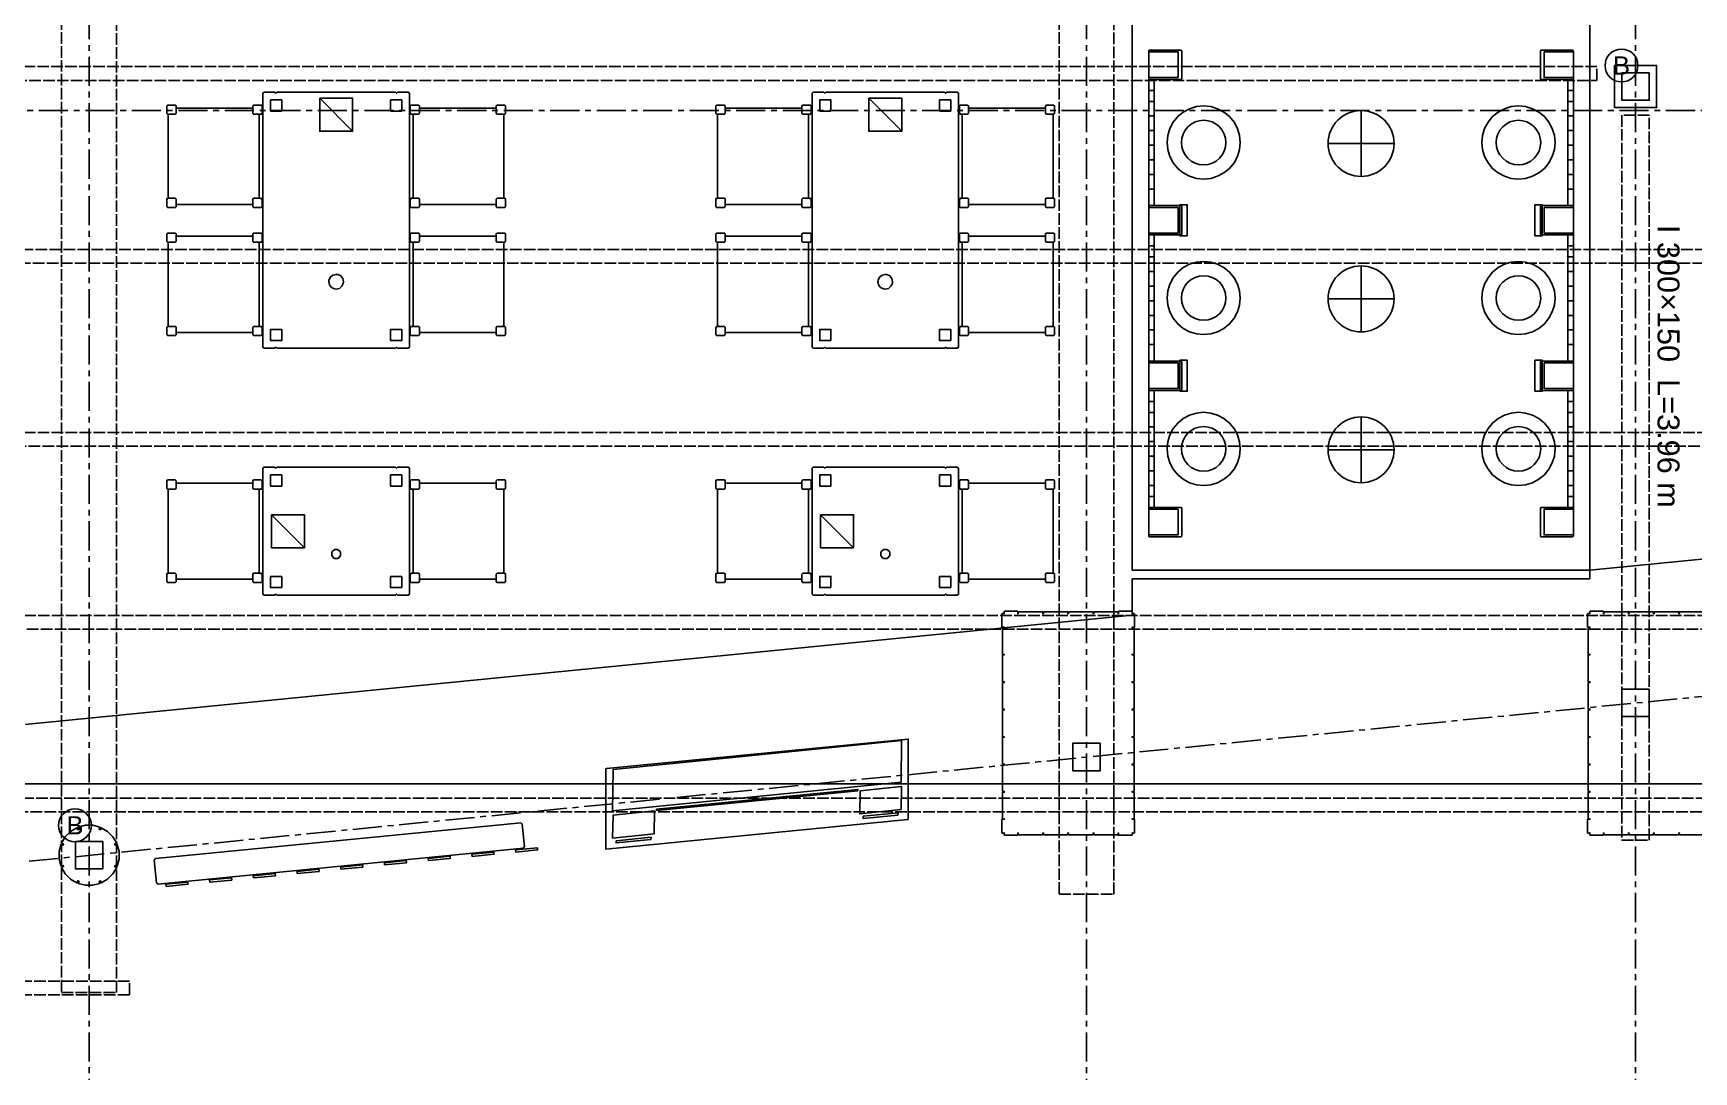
# Model space of a CAD drawing. Header units: millimetres. Extents: x -2320 to 44593, y -183000 to 30400.
# Drawn here: x 9545 to 18618, y -13256 to -7577 of the extents above; entities that cross this region are included whole.
import ezdxf
from ezdxf.enums import TextEntityAlignment as Align

# ---------------------------------------------------------------- set-up
doc = ezdxf.new("R2010")
doc.units = ezdxf.units.MM
doc.header["$LTSCALE"] = 50
doc.linetypes.add('CENTER', pattern=[5.08, 3.175, -0.635, 0.635, -0.635])
doc.linetypes.add('DASHED', pattern=[1.524, 1.27, -0.254])
for name, color, linetype in [('A-CLNG', 150, 'Continuous'), ('A-CORR', 34, 'Continuous'), ('A-FACADE', 150, 'Continuous'), ('A-FLOR-F1', 2, 'Continuous'), ('A-FLOR-F2', 4, 'Continuous'), ('A-FURN', 3, 'Continuous'), ('A-FURN-BASE', 9, 'Continuous'), ('A-WALL-CUT', 7, 'Continuous'), ('E-LITE', 1, 'Continuous'), ('E-POWR', 5, 'Continuous'), ('S-BEAM', 1, 'DASHED'), ('S-GRID', 8, 'CENTER'), ('S-PURL', 9, 'DASHED')]:
    doc.layers.add(name, color=color, linetype=linetype)
doc.styles.add('VN', font='arial.ttf')

msp = doc.modelspace()

# ---------------------------------------------------------------- linework, layer by layer
at = {"layer": 'A-CLNG'}
msp.add_lwpolyline([(8775, -295), (8775, -11681), (36075, -11681), (36075, -295)], close=True, dxfattribs=at)
at = {"layer": 'A-CORR'}
for points in [[(15800, -7820), (15640, -7820), (15640, -7680), (15800, -7680)], [(17800, -7680), (17960, -7680), (17960, -7820), (17800, -7820)], [(15670, -7830), (15670, -7890), (15640, -7890), (15640, -7830)], [(17930, -7890), (17930, -7830), (17960, -7830), (17960, -7890)], [(15670, -7950.1), (15670, -8029.9), (15640, -8029.9), (15640, -7950.1)], [(15828.9, -8341.3), (15798.6, -8316.4), (15773.7, -8286.1), (15755.2, -8251.5), (15743.8, -8214), (15740, -8175), (15743.8, -8136), (15755.2, -8098.5), (15773.7, -8063.9), (15798.6, -8033.6), (15828.9, -8008.7), (15863.5, -7990.2), (15901, -7978.8), (15940, -7975), (15979, -7978.8), (16016.5, -7990.2), (16051.1, -8008.7), (16081.4, -8033.6), (16106.3, -8063.9), (16124.8, -8098.5), (16136.2, -8136), (16140, -8175), (16136.2, -8214), (16124.8, -8251.5), (16106.3, -8286.1), (16081.4, -8316.4), (16051.1, -8341.3), (16016.5, -8359.8), (15979, -8371.2), (15940, -8375), (15901, -8371.2), (15863.5, -8359.8)], [(17583.5, -8359.8), (17548.9, -8341.3), (17518.6, -8316.4), (17493.7, -8286.1), (17475.2, -8251.5), (17463.8, -8214), (17460, -8175), (17463.8, -8136), (17475.2, -8098.5), (17493.7, -8063.9), (17518.6, -8033.6), (17548.9, -8008.7), (17583.5, -7990.2), (17621, -7978.8), (17660, -7975), (17699, -7978.8), (17736.5, -7990.2), (17771.1, -8008.7), (17801.4, -8033.6), (17826.3, -8063.9), (17844.8, -8098.5), (17856.2, -8136), (17860, -8175), (17856.2, -8214), (17844.8, -8251.5), (17826.3, -8286.1), (17801.4, -8316.4), (17771.1, -8341.3), (17736.5, -8359.8), (17699, -8371.2), (17660, -8375), (17621, -8371.2)], [(17960, -7950.1), (17960, -8029.9), (17930, -8029.9), (17930, -7950.1)], [(15640, -8189.9), (15640, -8110.1), (15670, -8110.1), (15670, -8189.9)], [(17930, -8189.9), (17930, -8110.1), (17960, -8110.1), (17960, -8189.9)], [(15640, -8349.9), (15640, -8270.1), (15670, -8270.1), (15670, -8349.9)], [(17930, -8349.9), (17930, -8270.1), (17960, -8270.1), (17960, -8349.9)], [(15670, -8430.1), (15670, -8520), (15640, -8520), (15640, -8430.1)], [(17960, -8430.1), (17960, -8520), (17930, -8520), (17930, -8430.1)], [(15810, -8684.4), (15810, -8515.6), (15850, -8515.6), (15850, -8684.4)], [(17750, -8684.4), (17750, -8515.6), (17790, -8515.6), (17790, -8684.4)], [(15800, -8670), (15640, -8670), (15640, -8530), (15800, -8530)], [(17800, -8530), (17960, -8530), (17960, -8670), (17800, -8670)], [(15670, -8680), (15670, -8740), (15640, -8740), (15640, -8680)], [(17930, -8740), (17930, -8680), (17960, -8680), (17960, -8740)], [(15640, -8879.9), (15640, -8800.1), (15670, -8800.1), (15670, -8879.9)], [(17930, -8879.9), (17930, -8800.1), (17960, -8800.1), (17960, -8879.9)], [(15828.9, -9191.3), (15798.6, -9166.4), (15773.7, -9136.1), (15755.2, -9101.5), (15743.8, -9064), (15740, -9025), (15743.8, -8986), (15755.2, -8948.5), (15773.7, -8913.9), (15798.6, -8883.6), (15828.9, -8858.7), (15863.5, -8840.2), (15901, -8828.8), (15940, -8825), (15979, -8828.8), (16016.5, -8840.2), (16051.1, -8858.7), (16081.4, -8883.6), (16106.3, -8913.9), (16124.8, -8948.5), (16136.2, -8986), (16140, -9025), (16136.2, -9064), (16124.8, -9101.5), (16106.3, -9136.1), (16081.4, -9166.4), (16051.1, -9191.3), (16016.5, -9209.8), (15979, -9221.2), (15940, -9225), (15901, -9221.2), (15863.5, -9209.8)], [(17583.5, -9209.8), (17548.9, -9191.3), (17518.6, -9166.4), (17493.7, -9136.1), (17475.2, -9101.5), (17463.8, -9064), (17460, -9025), (17463.8, -8986), (17475.2, -8948.5), (17493.7, -8913.9), (17518.6, -8883.6), (17548.9, -8858.7), (17583.5, -8840.2), (17621, -8828.8), (17660, -8825), (17699, -8828.8), (17736.5, -8840.2), (17771.1, -8858.7), (17801.4, -8883.6), (17826.3, -8913.9), (17844.8, -8948.5), (17856.2, -8986), (17860, -9025), (17856.2, -9064), (17844.8, -9101.5), (17826.3, -9136.1), (17801.4, -9166.4), (17771.1, -9191.3), (17736.5, -9209.8), (17699, -9221.2), (17660, -9225), (17621, -9221.2)], [(15670, -8960.1), (15670, -9039.9), (15640, -9039.9), (15640, -8960.1)], [(17930, -8960.1), (17960, -8960.1), (17960, -9039.9), (17930, -9039.9)], [(15640, -9199.9), (15640, -9120.1), (15670, -9120.1), (15670, -9199.9)], [(17960, -9120.1), (17960, -9199.9), (17930, -9199.9), (17930, -9120.1)], [(15670, -9280.1), (15670, -9370), (15640, -9370), (15640, -9280.1)], [(17960, -9280.1), (17960, -9370), (17930, -9370), (17930, -9280.1)], [(15640, -9380), (15800, -9380), (15800, -9520), (15640, -9520)], [(15810, -9534.4), (15810, -9365.6), (15850, -9365.6), (15850, -9534.4)], [(17750, -9534.4), (17750, -9365.6), (17790, -9365.6), (17790, -9534.4)], [(17800, -9380), (17960, -9380), (17960, -9520), (17800, -9520)], [(15670, -9530), (15670, -9590), (15640, -9590), (15640, -9530)], [(17960, -9530), (17960, -9590), (17930, -9590), (17930, -9530)], [(15670, -9650.1), (15670, -9729.9), (15640, -9729.9), (15640, -9650.1)], [(15828.9, -10016.3), (15798.6, -9991.4), (15773.7, -9961.1), (15755.2, -9926.5), (15743.8, -9889), (15740, -9850), (15743.8, -9811), (15755.2, -9773.5), (15773.7, -9738.9), (15798.6, -9708.6), (15828.9, -9683.7), (15863.5, -9665.2), (15901, -9653.8), (15940, -9650), (15979, -9653.8), (16016.5, -9665.2), (16051.1, -9683.7), (16081.4, -9708.6), (16106.3, -9738.9), (16124.8, -9773.5), (16136.2, -9811), (16140, -9850), (16136.2, -9889), (16124.8, -9926.5), (16106.3, -9961.1), (16081.4, -9991.4), (16051.1, -10016.3), (16016.5, -10034.8), (15979, -10046.2), (15940, -10050), (15901, -10046.2), (15863.5, -10034.8)], [(17548.9, -10016.3), (17518.6, -9991.4), (17493.7, -9961.1), (17475.2, -9926.5), (17463.8, -9889), (17460, -9850), (17463.8, -9811), (17475.2, -9773.5), (17493.7, -9738.9), (17518.6, -9708.6), (17548.9, -9683.7), (17583.5, -9665.2), (17621, -9653.8), (17660, -9650), (17699, -9653.8), (17736.5, -9665.2), (17771.1, -9683.7), (17801.4, -9708.6), (17826.3, -9738.9), (17844.8, -9773.5), (17856.2, -9811), (17860, -9850), (17856.2, -9889), (17844.8, -9926.5), (17826.3, -9961.1), (17801.4, -9991.4), (17771.1, -10016.3), (17736.5, -10034.8), (17699, -10046.2), (17660, -10050), (17621, -10046.2), (17583.5, -10034.8)], [(17930, -9729.9), (17930, -9650.1), (17960, -9650.1), (17960, -9729.9)], [(15670, -9810.1), (15670, -9889.9), (15640, -9889.9), (15640, -9810.1)], [(17960, -9810.1), (17960, -9889.9), (17930, -9889.9), (17930, -9810.1)], [(15670, -9970.1), (15670, -10049.9), (15640, -10049.9), (15640, -9970.1)], [(17930, -10049.9), (17930, -9970.1), (17960, -9970.1), (17960, -10049.9)], [(15670, -10110), (15670, -10170), (15640, -10170), (15640, -10110)], [(17930, -10170), (17930, -10110), (17960, -10110), (17960, -10170)], [(15800, -10320), (15640, -10320), (15640, -10180), (15800, -10180)], [(17960, -10320), (17800, -10320), (17800, -10180), (17960, -10180)]]:
    msp.add_lwpolyline(points, close=True, dxfattribs=at)
at = {"layer": 'A-FACADE'}
msp.add_lwpolyline([(12674, -12037.8), (12674, -11599.8), (12676.4, -11597.2), (14326, -11436.2), (14326, -11874.2), (14323.6, -11876.8)], close=True, dxfattribs=at)
at = {"layer": 'A-FLOR-F1'}
msp.add_lwpolyline([(18900, -10429.7), (18050, -10513.5), (18050, -10559.9), (15550, -10559.9), (15550, -10759.9), (9000, -11405.5), (9000, -9350), (3200, -9350), (3200, -11977.2), (3025, -11994.5), (0, 167.5), (0, 7250), (4100, 7250), (4100, 7100), (1650, 7100), (1650, 150), (4100, 150), (4100, 0), (15300, 0), (15300, -3300), (28500, -3300)], dxfattribs=at)
msp.add_lwpolyline([(18050, -4200), (15550, -4200), (15550, -10513.5), (18050, -10513.5)], close=True, dxfattribs=at)
at = {"layer": 'A-FLOR-F2'}
msp.add_lwpolyline([(15550, -10513.5), (15550, -4200), (18050, -4200), (18050, -10513.5)], close=True, dxfattribs=at)
at = {"layer": 'A-FURN'}
for points in [[(10279, -7970), (10321, -7970), (10325, -7974), (10325, -7985), (10328, -7987), (10742, -7987), (10745, -7985), (10745, -7974), (10749, -7970), (10791, -7970), (10795, -7974), (10795, -8016), (10780, -8023), (10780, -8477), (10795, -8484), (10795, -8526), (10791, -8530), (10749, -8530), (10745, -8526), (10745, -8515), (10742, -8513), (10328, -8513), (10325, -8515), (10325, -8526), (10321, -8530), (10279, -8530), (10275, -8526), (10275, -8484), (10279, -8480), (10287, -8480), (10283, -8476), (10283, -8024), (10287, -8020), (10279, -8020), (10275, -8016), (10275, -7974)], [(10806, -7900), (10864, -7900), (10870, -7906), (10876, -7900), (11524, -7900), (11530, -7906), (11536, -7900), (11594, -7900), (11600, -7906), (11600, -9294), (11594, -9300), (11536, -9300), (11530, -9294), (11524, -9300), (10876, -9300), (10870, -9294), (10864, -9300), (10806, -9300), (10800, -9294), (10800, -7906)], [(11655, -7974), (11655, -7985), (11658, -7987), (12072, -7987), (12075, -7985), (12075, -7974), (12079, -7970), (12121, -7970), (12125, -7974), (12125, -8016), (12121, -8020), (12113, -8020), (12117, -8024), (12117, -8476), (12113, -8480), (12121, -8480), (12125, -8484), (12125, -8526), (12121, -8530), (12079, -8530), (12075, -8526), (12075, -8515), (12072, -8513), (11658, -8513), (11655, -8515), (11655, -8526), (11651, -8530), (11609, -8530), (11605, -8526), (11605, -8484), (11620, -8477), (11620, -8023), (11605, -8016), (11605, -7974), (11609, -7970), (11651, -7970)], [(13279, -7970), (13321, -7970), (13325, -7974), (13325, -7985), (13328, -7987), (13742, -7987), (13745, -7985), (13745, -7974), (13749, -7970), (13791, -7970), (13795, -7974), (13795, -8016), (13780, -8023), (13780, -8477), (13795, -8484), (13795, -8526), (13791, -8530), (13749, -8530), (13745, -8526), (13745, -8515), (13742, -8513), (13328, -8513), (13325, -8515), (13325, -8526), (13321, -8530), (13279, -8530), (13275, -8526), (13275, -8484), (13279, -8480), (13287, -8480), (13283, -8476), (13283, -8024), (13287, -8020), (13279, -8020), (13275, -8016), (13275, -7974)], [(13806, -7900), (13864, -7900), (13870, -7906), (13876, -7900), (14524, -7900), (14530, -7906), (14536, -7900), (14594, -7900), (14600, -7906), (14600, -9294), (14594, -9300), (14536, -9300), (14530, -9294), (14524, -9300), (13876, -9300), (13870, -9294), (13864, -9300), (13806, -9300), (13800, -9294), (13800, -7906)], [(14655, -7974), (14655, -7985), (14658, -7987), (15072, -7987), (15075, -7985), (15075, -7974), (15079, -7970), (15121, -7970), (15125, -7974), (15125, -8016), (15121, -8020), (15113, -8020), (15117, -8024), (15117, -8476), (15113, -8480), (15121, -8480), (15125, -8484), (15125, -8526), (15121, -8530), (15079, -8530), (15075, -8526), (15075, -8515), (15072, -8513), (14658, -8513), (14655, -8515), (14655, -8526), (14651, -8530), (14609, -8530), (14605, -8526), (14605, -8484), (14620, -8477), (14620, -8023), (14605, -8016), (14605, -7974), (14609, -7970), (14651, -7970)], [(10279, -8670), (10321, -8670), (10325, -8674), (10325, -8685), (10328, -8687), (10742, -8687), (10745, -8685), (10745, -8674), (10749, -8670), (10791, -8670), (10795, -8674), (10795, -8716), (10780, -8723), (10780, -9177), (10795, -9184), (10795, -9226), (10791, -9230), (10749, -9230), (10745, -9226), (10745, -9215), (10742, -9213), (10328, -9213), (10325, -9215), (10325, -9226), (10321, -9230), (10279, -9230), (10275, -9226), (10275, -9184), (10279, -9180), (10287, -9180), (10283, -9176), (10283, -8724), (10287, -8720), (10279, -8720), (10275, -8716), (10275, -8674)], [(11655, -8674), (11655, -8685), (11658, -8687), (12072, -8687), (12075, -8685), (12075, -8674), (12079, -8670), (12121, -8670), (12125, -8674), (12125, -8716), (12121, -8720), (12113, -8720), (12117, -8724), (12117, -9176), (12113, -9180), (12121, -9180), (12125, -9184), (12125, -9226), (12121, -9230), (12079, -9230), (12075, -9226), (12075, -9215), (12072, -9213), (11658, -9213), (11655, -9215), (11655, -9226), (11651, -9230), (11609, -9230), (11605, -9226), (11605, -9184), (11620, -9177), (11620, -8723), (11605, -8716), (11605, -8674), (11609, -8670), (11651, -8670)], [(13279, -8670), (13321, -8670), (13325, -8674), (13325, -8685), (13328, -8687), (13742, -8687), (13745, -8685), (13745, -8674), (13749, -8670), (13791, -8670), (13795, -8674), (13795, -8716), (13780, -8723), (13780, -9177), (13795, -9184), (13795, -9226), (13791, -9230), (13749, -9230), (13745, -9226), (13745, -9215), (13742, -9213), (13328, -9213), (13325, -9215), (13325, -9226), (13321, -9230), (13279, -9230), (13275, -9226), (13275, -9184), (13279, -9180), (13287, -9180), (13283, -9176), (13283, -8724), (13287, -8720), (13279, -8720), (13275, -8716), (13275, -8674)], [(14655, -8674), (14655, -8685), (14658, -8687), (15072, -8687), (15075, -8685), (15075, -8674), (15079, -8670), (15121, -8670), (15125, -8674), (15125, -8716), (15121, -8720), (15113, -8720), (15117, -8724), (15117, -9176), (15113, -9180), (15121, -9180), (15125, -9184), (15125, -9226), (15121, -9230), (15079, -9230), (15075, -9226), (15075, -9215), (15072, -9213), (14658, -9213), (14655, -9215), (14655, -9226), (14651, -9230), (14609, -9230), (14605, -9226), (14605, -9184), (14620, -9177), (14620, -8723), (14605, -8716), (14605, -8674), (14609, -8670), (14651, -8670)], [(11174.9, -8967.4), (11163.8, -8953.4), (11159.8, -8936), (11160.8, -8927.1), (11168.6, -8910.9), (11182.6, -8899.8), (11200, -8895.8), (11208.9, -8896.8), (11225.1, -8904.6), (11236.2, -8918.6), (11240.2, -8936), (11239.2, -8944.9), (11231.4, -8961.1), (11217.4, -8972.2), (11200, -8976.2), (11191.1, -8975.2)], [(14174.9, -8967.4), (14163.8, -8953.4), (14159.8, -8936), (14160.8, -8927.1), (14168.6, -8910.9), (14182.6, -8899.8), (14200, -8895.8), (14208.9, -8896.8), (14225.1, -8904.6), (14236.2, -8918.6), (14240.2, -8936), (14239.2, -8944.9), (14231.4, -8961.1), (14217.4, -8972.2), (14200, -8976.2), (14191.1, -8975.2)], [(10806, -9950), (10864, -9950), (10870, -9956), (10876, -9950), (11524, -9950), (11530, -9956), (11536, -9950), (11594, -9950), (11600, -9956), (11600, -10644), (11594, -10650), (11536, -10650), (11530, -10644), (11524, -10650), (10876, -10650), (10870, -10644), (10864, -10650), (10806, -10650), (10800, -10644), (10800, -9956)], [(13806, -9950), (13864, -9950), (13870, -9956), (13876, -9950), (14524, -9950), (14530, -9956), (14536, -9950), (14594, -9950), (14600, -9956), (14600, -10644), (14594, -10650), (14536, -10650), (14530, -10644), (14524, -10650), (13876, -10650), (13870, -10644), (13864, -10650), (13806, -10650), (13800, -10644), (13800, -9956)], [(10279, -10020), (10321, -10020), (10325, -10024), (10325, -10035), (10328, -10037), (10742, -10037), (10745, -10035), (10745, -10024), (10749, -10020), (10791, -10020), (10795, -10024), (10795, -10066), (10780, -10073), (10780, -10527), (10795, -10534), (10795, -10576), (10791, -10580), (10749, -10580), (10745, -10576), (10745, -10565), (10742, -10563), (10328, -10563), (10325, -10565), (10325, -10576), (10321, -10580), (10279, -10580), (10275, -10576), (10275, -10534), (10279, -10530), (10287, -10530), (10283, -10526), (10283, -10074), (10287, -10070), (10279, -10070), (10275, -10066), (10275, -10024)], [(11655, -10024), (11655, -10035), (11658, -10037), (12072, -10037), (12075, -10035), (12075, -10024), (12079, -10020), (12121, -10020), (12125, -10024), (12125, -10066), (12121, -10070), (12113, -10070), (12117, -10074), (12117, -10526), (12113, -10530), (12121, -10530), (12125, -10534), (12125, -10576), (12121, -10580), (12079, -10580), (12075, -10576), (12075, -10565), (12072, -10563), (11658, -10563), (11655, -10565), (11655, -10576), (11651, -10580), (11609, -10580), (11605, -10576), (11605, -10534), (11620, -10527), (11620, -10073), (11605, -10066), (11605, -10024), (11609, -10020), (11651, -10020)], [(13279, -10020), (13321, -10020), (13325, -10024), (13325, -10035), (13328, -10037), (13742, -10037), (13745, -10035), (13745, -10024), (13749, -10020), (13791, -10020), (13795, -10024), (13795, -10066), (13780, -10073), (13780, -10527), (13795, -10534), (13795, -10576), (13791, -10580), (13749, -10580), (13745, -10576), (13745, -10565), (13742, -10563), (13328, -10563), (13325, -10565), (13325, -10576), (13321, -10580), (13279, -10580), (13275, -10576), (13275, -10534), (13279, -10530), (13287, -10530), (13283, -10526), (13283, -10074), (13287, -10070), (13279, -10070), (13275, -10066), (13275, -10024)], [(14655, -10024), (14655, -10035), (14658, -10037), (15072, -10037), (15075, -10035), (15075, -10024), (15079, -10020), (15121, -10020), (15125, -10024), (15125, -10066), (15121, -10070), (15113, -10070), (15117, -10074), (15117, -10526), (15113, -10530), (15121, -10530), (15125, -10534), (15125, -10576), (15121, -10580), (15079, -10580), (15075, -10576), (15075, -10565), (15072, -10563), (14658, -10563), (14655, -10565), (14655, -10576), (14651, -10580), (14609, -10580), (14605, -10576), (14605, -10534), (14620, -10527), (14620, -10073), (14605, -10066), (14605, -10024), (14609, -10020), (14651, -10020)], [(11192, -10449.3), (11184.9, -10445.6), (11175.5, -10432.8), (11175.5, -10416.9), (11179.2, -10409.7), (11192, -10400.3), (11208, -10400.3), (11220.8, -10409.7), (11224.5, -10416.9), (11224.5, -10432.8), (11215.1, -10445.6), (11208, -10449.3)], [(14192, -10449.3), (14184.9, -10445.6), (14175.5, -10432.8), (14175.5, -10416.9), (14179.2, -10409.7), (14192, -10400.3), (14208, -10400.3), (14220.8, -10409.7), (14224.5, -10416.9), (14224.5, -10432.8), (14215.1, -10445.6), (14208, -10449.3)]]:
    msp.add_lwpolyline(points, close=True, dxfattribs=at)
at = {"layer": 'A-FURN-BASE'}
for points in [[(15643, -7670), (15817, -7670), (15820, -7673), (15820, -7827), (15817, -7830), (15643, -7830), (15640, -7827), (15640, -7673)], [(17957, -7670), (17960, -7673), (17960, -7827), (17957, -7830), (17783, -7830), (17780, -7827), (17780, -7673), (17783, -7670)], [(15640, -8518.1), (15640, -7830), (15670, -7830), (15670, -8520)], [(17930, -8518.1), (17930, -7830), (17960, -7830), (17960, -8520)], [(10325, -8016), (10321, -8020), (10279, -8020), (10275, -8016), (10275, -7974), (10279, -7970), (10321, -7970), (10325, -7974)], [(10795, -8016), (10791, -8020), (10749, -8020), (10745, -8016), (10745, -7974), (10749, -7970), (10791, -7970), (10795, -7974)], [(10903, -8003), (10842, -8003), (10842, -7942), (10903, -7942)], [(11558, -8003), (11497, -8003), (11497, -7942), (11558, -7942)], [(11605, -7974), (11609, -7970), (11651, -7970), (11655, -7974), (11655, -8016), (11651, -8020), (11609, -8020), (11605, -8016)], [(12075, -7974), (12079, -7970), (12121, -7970), (12125, -7974), (12125, -8016), (12121, -8020), (12079, -8020), (12075, -8016)], [(13325, -8016), (13321, -8020), (13279, -8020), (13275, -8016), (13275, -7974), (13279, -7970), (13321, -7970), (13325, -7974)], [(13795, -8016), (13791, -8020), (13749, -8020), (13745, -8016), (13745, -7974), (13749, -7970), (13791, -7970), (13795, -7974)], [(13903, -8003), (13842, -8003), (13842, -7942), (13903, -7942)], [(14558, -8003), (14497, -8003), (14497, -7942), (14558, -7942)], [(14605, -7974), (14609, -7970), (14651, -7970), (14655, -7974), (14655, -8016), (14651, -8020), (14609, -8020), (14605, -8016)], [(15075, -7974), (15079, -7970), (15121, -7970), (15125, -7974), (15125, -8016), (15121, -8020), (15079, -8020), (15075, -8016)], [(15916.2, -8294.5), (15893.4, -8287.5), (15872.3, -8276.3), (15853.9, -8261.1), (15838.7, -8242.7), (15827.5, -8221.6), (15820.5, -8198.8), (15818.2, -8175), (15820.5, -8151.2), (15827.5, -8128.4), (15838.7, -8107.3), (15853.9, -8088.9), (15872.3, -8073.7), (15893.4, -8062.5), (15916.2, -8055.5), (15940, -8053.2), (15963.8, -8055.5), (15986.6, -8062.5), (16007.7, -8073.7), (16026.1, -8088.9), (16041.3, -8107.3), (16052.5, -8128.4), (16059.5, -8151.2), (16061.8, -8175), (16059.5, -8198.8), (16052.5, -8221.6), (16041.3, -8242.7), (16026.1, -8261.1), (16007.7, -8276.3), (15986.6, -8287.5), (15963.8, -8294.5), (15940, -8296.8)], [(17636.2, -8294.5), (17613.4, -8287.5), (17592.3, -8276.3), (17573.9, -8261.1), (17558.7, -8242.7), (17547.5, -8221.6), (17540.5, -8198.8), (17538.2, -8175), (17540.5, -8151.2), (17547.5, -8128.4), (17558.7, -8107.3), (17573.9, -8088.9), (17592.3, -8073.7), (17613.4, -8062.5), (17636.2, -8055.5), (17660, -8053.2), (17683.8, -8055.5), (17706.6, -8062.5), (17727.7, -8073.7), (17746.1, -8088.9), (17761.3, -8107.3), (17772.5, -8128.4), (17779.5, -8151.2), (17781.8, -8175), (17779.5, -8198.8), (17772.5, -8221.6), (17761.3, -8242.7), (17746.1, -8261.1), (17727.7, -8276.3), (17706.6, -8287.5), (17683.8, -8294.5), (17660, -8296.8)], [(10325, -8526), (10321, -8530), (10279, -8530), (10275, -8526), (10275, -8484), (10279, -8480), (10321, -8480), (10325, -8484)], [(10795, -8526), (10791, -8530), (10749, -8530), (10745, -8526), (10745, -8484), (10749, -8480), (10791, -8480), (10795, -8484)], [(11605, -8484), (11609, -8480), (11651, -8480), (11655, -8484), (11655, -8526), (11651, -8530), (11609, -8530), (11605, -8526)], [(12075, -8484), (12079, -8480), (12121, -8480), (12125, -8484), (12125, -8526), (12121, -8530), (12079, -8530), (12075, -8526)], [(13325, -8526), (13321, -8530), (13279, -8530), (13275, -8526), (13275, -8484), (13279, -8480), (13321, -8480), (13325, -8484)], [(13795, -8526), (13791, -8530), (13749, -8530), (13745, -8526), (13745, -8484), (13749, -8480), (13791, -8480), (13795, -8484)], [(14605, -8484), (14609, -8480), (14651, -8480), (14655, -8484), (14655, -8526), (14651, -8530), (14609, -8530), (14605, -8526)], [(15075, -8484), (15079, -8480), (15121, -8480), (15125, -8484), (15125, -8526), (15121, -8530), (15079, -8530), (15075, -8526)], [(15643, -8520), (15817, -8520), (15820, -8523), (15820, -8677), (15817, -8680), (15643, -8680), (15640, -8677), (15640, -8523)], [(17957, -8520), (17960, -8523), (17960, -8677), (17957, -8680), (17783, -8680), (17780, -8677), (17780, -8523), (17783, -8520)], [(10325, -8716), (10321, -8720), (10279, -8720), (10275, -8716), (10275, -8674), (10279, -8670), (10321, -8670), (10325, -8674)], [(10795, -8716), (10791, -8720), (10749, -8720), (10745, -8716), (10745, -8674), (10749, -8670), (10791, -8670), (10795, -8674)], [(11605, -8674), (11609, -8670), (11651, -8670), (11655, -8674), (11655, -8716), (11651, -8720), (11609, -8720), (11605, -8716)], [(12075, -8674), (12079, -8670), (12121, -8670), (12125, -8674), (12125, -8716), (12121, -8720), (12079, -8720), (12075, -8716)], [(13325, -8716), (13321, -8720), (13279, -8720), (13275, -8716), (13275, -8674), (13279, -8670), (13321, -8670), (13325, -8674)], [(13795, -8716), (13791, -8720), (13749, -8720), (13745, -8716), (13745, -8674), (13749, -8670), (13791, -8670), (13795, -8674)], [(14605, -8674), (14609, -8670), (14651, -8670), (14655, -8674), (14655, -8716), (14651, -8720), (14609, -8720), (14605, -8716)], [(15075, -8674), (15079, -8670), (15121, -8670), (15125, -8674), (15125, -8716), (15121, -8720), (15079, -8720), (15075, -8716)], [(15640, -9370), (15640, -8680), (15670, -8680), (15670, -9370)], [(17930, -9370), (17930, -8680), (17960, -8680), (17960, -9370)], [(15916.2, -9144.5), (15893.4, -9137.5), (15872.3, -9126.3), (15853.9, -9111.1), (15838.7, -9092.7), (15827.5, -9071.6), (15820.5, -9048.8), (15818.2, -9025), (15820.5, -9001.2), (15827.5, -8978.4), (15838.7, -8957.3), (15853.9, -8938.9), (15872.3, -8923.7), (15893.4, -8912.5), (15916.2, -8905.5), (15940, -8903.2), (15963.8, -8905.5), (15986.6, -8912.5), (16007.7, -8923.7), (16026.1, -8938.9), (16041.3, -8957.3), (16052.5, -8978.4), (16059.5, -9001.2), (16061.8, -9025), (16059.5, -9048.8), (16052.5, -9071.6), (16041.3, -9092.7), (16026.1, -9111.1), (16007.7, -9126.3), (15986.6, -9137.5), (15963.8, -9144.5), (15940, -9146.8)], [(17636.2, -9144.5), (17613.4, -9137.5), (17592.3, -9126.3), (17573.9, -9111.1), (17558.7, -9092.7), (17547.5, -9071.6), (17540.5, -9048.8), (17538.2, -9025), (17540.5, -9001.2), (17547.5, -8978.4), (17558.7, -8957.3), (17573.9, -8938.9), (17592.3, -8923.7), (17613.4, -8912.5), (17636.2, -8905.5), (17660, -8903.2), (17683.8, -8905.5), (17706.6, -8912.5), (17727.7, -8923.7), (17746.1, -8938.9), (17761.3, -8957.3), (17772.5, -8978.4), (17779.5, -9001.2), (17781.8, -9025), (17779.5, -9048.8), (17772.5, -9071.6), (17761.3, -9092.7), (17746.1, -9111.1), (17727.7, -9126.3), (17706.6, -9137.5), (17683.8, -9144.5), (17660, -9146.8)], [(10325, -9226), (10321, -9230), (10279, -9230), (10275, -9226), (10275, -9184), (10279, -9180), (10321, -9180), (10325, -9184)], [(10795, -9226), (10791, -9230), (10749, -9230), (10745, -9226), (10745, -9184), (10749, -9180), (10791, -9180), (10795, -9184)], [(10903, -9258), (10842, -9258), (10842, -9197), (10903, -9197)], [(11558, -9258), (11497, -9258), (11497, -9197), (11558, -9197)], [(11605, -9184), (11609, -9180), (11651, -9180), (11655, -9184), (11655, -9226), (11651, -9230), (11609, -9230), (11605, -9226)], [(12075, -9184), (12079, -9180), (12121, -9180), (12125, -9184), (12125, -9226), (12121, -9230), (12079, -9230), (12075, -9226)], [(13325, -9226), (13321, -9230), (13279, -9230), (13275, -9226), (13275, -9184), (13279, -9180), (13321, -9180), (13325, -9184)], [(13795, -9226), (13791, -9230), (13749, -9230), (13745, -9226), (13745, -9184), (13749, -9180), (13791, -9180), (13795, -9184)], [(13903, -9258), (13842, -9258), (13842, -9197), (13903, -9197)], [(14558, -9258), (14497, -9258), (14497, -9197), (14558, -9197)], [(14605, -9184), (14609, -9180), (14651, -9180), (14655, -9184), (14655, -9226), (14651, -9230), (14609, -9230), (14605, -9226)], [(15075, -9184), (15079, -9180), (15121, -9180), (15125, -9184), (15125, -9226), (15121, -9230), (15079, -9230), (15075, -9226)], [(15643, -9370), (15817, -9370), (15820, -9373), (15820, -9527), (15817, -9530), (15643, -9530), (15640, -9527), (15640, -9373)], [(17957, -9370), (17960, -9373), (17960, -9527), (17957, -9530), (17783, -9530), (17780, -9527), (17780, -9373), (17783, -9370)], [(15640, -10170), (15640, -9530), (15670, -9530), (15670, -10170)], [(17930, -10170), (17930, -9530), (17960, -9530), (17960, -10170)], [(15916.2, -9969.5), (15893.4, -9962.5), (15872.3, -9951.3), (15853.9, -9936.1), (15838.7, -9917.7), (15827.5, -9896.6), (15820.5, -9873.8), (15818.2, -9850), (15820.5, -9826.2), (15827.5, -9803.4), (15838.7, -9782.3), (15853.9, -9763.9), (15872.3, -9748.7), (15893.4, -9737.5), (15916.2, -9730.5), (15940, -9728.2), (15963.8, -9730.5), (15986.6, -9737.5), (16007.7, -9748.7), (16026.1, -9763.9), (16041.3, -9782.3), (16052.5, -9803.4), (16059.5, -9826.2), (16061.8, -9850), (16059.5, -9873.8), (16052.5, -9896.6), (16041.3, -9917.7), (16026.1, -9936.1), (16007.7, -9951.3), (15986.6, -9962.5), (15963.8, -9969.5), (15940, -9971.8)], [(17636.2, -9969.5), (17613.4, -9962.5), (17592.3, -9951.3), (17573.9, -9936.1), (17558.7, -9917.7), (17547.5, -9896.6), (17540.5, -9873.8), (17538.2, -9850), (17540.5, -9826.2), (17547.5, -9803.4), (17558.7, -9782.3), (17573.9, -9763.9), (17592.3, -9748.7), (17613.4, -9737.5), (17636.2, -9730.5), (17660, -9728.2), (17683.8, -9730.5), (17706.6, -9737.5), (17727.7, -9748.7), (17746.1, -9763.9), (17761.3, -9782.3), (17772.5, -9803.4), (17779.5, -9826.2), (17781.8, -9850), (17779.5, -9873.8), (17772.5, -9896.6), (17761.3, -9917.7), (17746.1, -9936.1), (17727.7, -9951.3), (17706.6, -9962.5), (17683.8, -9969.5), (17660, -9971.8)], [(10325, -10066), (10321, -10070), (10279, -10070), (10275, -10066), (10275, -10024), (10279, -10020), (10321, -10020), (10325, -10024)], [(10795, -10066), (10791, -10070), (10749, -10070), (10745, -10066), (10745, -10024), (10749, -10020), (10791, -10020), (10795, -10024)], [(10903, -10053), (10842, -10053), (10842, -9992), (10903, -9992)], [(11558, -10053), (11497, -10053), (11497, -9992), (11558, -9992)], [(11605, -10024), (11609, -10020), (11651, -10020), (11655, -10024), (11655, -10066), (11651, -10070), (11609, -10070), (11605, -10066)], [(12075, -10024), (12079, -10020), (12121, -10020), (12125, -10024), (12125, -10066), (12121, -10070), (12079, -10070), (12075, -10066)], [(13325, -10066), (13321, -10070), (13279, -10070), (13275, -10066), (13275, -10024), (13279, -10020), (13321, -10020), (13325, -10024)], [(13795, -10066), (13791, -10070), (13749, -10070), (13745, -10066), (13745, -10024), (13749, -10020), (13791, -10020), (13795, -10024)], [(13903, -10053), (13842, -10053), (13842, -9992), (13903, -9992)], [(14558, -10053), (14497, -10053), (14497, -9992), (14558, -9992)], [(14605, -10024), (14609, -10020), (14651, -10020), (14655, -10024), (14655, -10066), (14651, -10070), (14609, -10070), (14605, -10066)], [(15075, -10024), (15079, -10020), (15121, -10020), (15125, -10024), (15125, -10066), (15121, -10070), (15079, -10070), (15075, -10066)], [(15643, -10170), (15817, -10170), (15820, -10173), (15820, -10327), (15817, -10330), (15643, -10330), (15640, -10327), (15640, -10173)], [(17957, -10170), (17960, -10173), (17960, -10327), (17957, -10330), (17783, -10330), (17780, -10327), (17780, -10173), (17783, -10170)], [(10325, -10576), (10321, -10580), (10279, -10580), (10275, -10576), (10275, -10534), (10279, -10530), (10321, -10530), (10325, -10534)], [(10795, -10576), (10791, -10580), (10749, -10580), (10745, -10576), (10745, -10534), (10749, -10530), (10791, -10530), (10795, -10534)], [(10903, -10608), (10842, -10608), (10842, -10547), (10903, -10547)], [(11558, -10608), (11497, -10608), (11497, -10547), (11558, -10547)], [(11605, -10534), (11609, -10530), (11651, -10530), (11655, -10534), (11655, -10576), (11651, -10580), (11609, -10580), (11605, -10576)], [(12075, -10534), (12079, -10530), (12121, -10530), (12125, -10534), (12125, -10576), (12121, -10580), (12079, -10580), (12075, -10576)], [(13325, -10576), (13321, -10580), (13279, -10580), (13275, -10576), (13275, -10534), (13279, -10530), (13321, -10530), (13325, -10534)], [(13795, -10576), (13791, -10580), (13749, -10580), (13745, -10576), (13745, -10534), (13749, -10530), (13791, -10530), (13795, -10534)], [(13903, -10608), (13842, -10608), (13842, -10547), (13903, -10547)], [(14558, -10608), (14497, -10608), (14497, -10547), (14558, -10547)], [(14605, -10534), (14609, -10530), (14651, -10530), (14655, -10534), (14655, -10576), (14651, -10580), (14609, -10580), (14605, -10576)], [(15075, -10534), (15079, -10530), (15121, -10530), (15125, -10534), (15125, -10576), (15121, -10580), (15079, -10580), (15075, -10576)], [(14289.2, -11445.1), (14286.8, -11671.2), (12710.8, -11828.9), (12713.2, -11602.8)], [(14063.2, -11719.7), (14289.2, -11695.1), (14286.8, -11821.2), (14060.8, -11845.9)], [(12949.6, -11827.2), (12950.4, -11820.2), (14050.4, -11711.8), (14049.6, -11718.8)], [(12710.8, -11978.9), (12713.2, -11852.8), (12939.2, -11828.2), (12936.8, -11954.3)], [(14080.4, -11858.8), (14270.4, -11840.1), (14269.6, -11852.1), (14079.6, -11870.9)], [(12229.1, -12024.2), (12221.9, -12033), (10227.1, -12229.6), (10218.4, -12222.4), (10206.2, -12099), (10213.4, -12090.2), (12208.2, -11893.6), (12216.9, -11900.8)], [(12730.4, -11991.9), (12920.4, -11973.2), (12919.6, -11985.2), (12729.6, -12003.9)], [(11941.5, -12065.6), (12060.9, -12053.9), (12062.1, -12065.8), (11942.7, -12077.6)], [(12180.4, -12042.1), (12299.8, -12030.3), (12301, -12042.3), (12181.5, -12054)], [(10986.2, -12159.8), (11105.6, -12148), (11106.8, -12160), (10987.3, -12171.7)], [(11226.2, -12148.2), (11225, -12136.2), (11344.4, -12124.5), (11345.6, -12136.4)], [(11465, -12124.7), (11463.8, -12112.7), (11583.3, -12100.9), (11584.4, -12112.9)], [(11703.9, -12101.1), (11702.7, -12089.2), (11822.1, -12077.4), (11823.3, -12089.3)], [(10270.8, -12242.4), (10269.6, -12230.4), (10389, -12218.6), (10390.2, -12230.6)], [(10509.6, -12218.8), (10508.5, -12206.9), (10627.9, -12195.1), (10629.1, -12207)], [(10748.5, -12195.3), (10747.3, -12183.3), (10866.7, -12171.6), (10867.9, -12183.5)]]:
    msp.add_lwpolyline(points, close=True, dxfattribs=at)
at = {"layer": 'A-WALL-CUT'}
for points in [[(18185, -7983.6), (18185, -7753.6), (18215, -7753.6), (18385, -7753.6), (18415, -7753.6), (18415, -7983.6), (18385, -7983.6), (18215, -7983.6)], [(18375, -7793.6), (18375, -7943.6), (18225, -7943.6), (18225, -7793.6)], [(14850, -10751), (14850, -10750), (14851, -10750), (14850, -10749), (14850, -10739), (14851, -10738), (14924, -10738), (14925, -10739), (14925, -10749), (14924, -10750), (14927.5, -10750), (14926.5, -10749), (14926.5, -10741), (14927.5, -10740), (15060, -10740), (15061, -10741), (15061, -10749), (15060, -10750), (15065, -10750), (15064, -10749), (15064, -10741), (15065, -10740), (15197.5, -10740), (15198.5, -10741), (15198.5, -10749), (15197.5, -10750), (15202.5, -10750), (15201.5, -10749), (15201.5, -10741), (15202.5, -10740), (15335, -10740), (15336, -10741), (15336, -10749), (15335, -10750), (15340, -10750), (15339, -10749), (15339, -10741), (15340, -10740), (15472.5, -10740), (15473.5, -10741), (15473.5, -10749), (15472.5, -10750), (15476, -10750), (15475, -10749), (15475, -10739), (15476, -10738), (15549, -10738), (15550, -10739), (15550, -10749), (15549, -10750), (15550, -10750), (15550, -10751), (15551, -10750), (15561, -10750), (15562, -10751), (15562, -10824), (15561, -10825), (15551, -10825), (15550, -10824), (15550, -10827.5), (15551, -10826.5), (15559, -10826.5), (15560, -10827.5), (15560, -10972.5), (15559, -10973.5), (15551, -10973.5), (15550, -10972.5), (15550, -10977.5), (15551, -10976.5), (15559, -10976.5), (15560, -10977.5), (15560, -11122.5), (15559, -11123.5), (15551, -11123.5), (15550, -11122.5), (15550, -11127.5), (15551, -11126.5), (15559, -11126.5), (15560, -11127.5), (15560, -11272.5), (15559, -11273.5), (15551, -11273.5), (15550, -11272.5), (15550, -11277.5), (15551, -11276.5), (15559, -11276.5), (15560, -11277.5), (15560, -11422.5), (15559, -11423.5), (15551, -11423.5), (15550, -11422.5), (15550, -11427.5), (15551, -11426.5), (15559, -11426.5), (15560, -11427.5), (15560, -11572.5), (15559, -11573.5), (15551, -11573.5), (15550, -11572.5), (15550, -11577.5), (15551, -11576.5), (15559, -11576.5), (15560, -11577.5), (15560, -11722.5), (15559, -11723.5), (15551, -11723.5), (15550, -11722.5), (15550, -11727.5), (15551, -11726.5), (15559, -11726.5), (15560, -11727.5), (15560, -11872.5), (15559, -11873.5), (15551, -11873.5), (15550, -11872.5), (15550, -11876), (15551, -11875), (15561, -11875), (15562, -11876), (15562, -11949), (15561, -11950), (15551, -11950), (15550, -11949), (15550, -11950), (15549, -11950), (15550, -11951), (15550, -11961), (15549, -11962), (15476, -11962), (15475, -11961), (15475, -11951), (15476, -11950), (15472.5, -11950), (15473.5, -11951), (15473.5, -11959), (15472.5, -11960), (15340, -11960), (15339, -11959), (15339, -11951), (15340, -11950), (15335, -11950), (15336, -11951), (15336, -11959), (15335, -11960), (15202.5, -11960), (15201.5, -11959), (15201.5, -11951), (15202.5, -11950), (15197.5, -11950), (15198.5, -11951), (15198.5, -11959), (15197.5, -11960), (15065, -11960), (15064, -11959), (15064, -11951), (15065, -11950), (15060, -11950), (15061, -11951), (15061, -11959), (15060, -11960), (14927.5, -11960), (14926.5, -11959), (14926.5, -11951), (14927.5, -11950), (14924, -11950), (14925, -11951), (14925, -11961), (14924, -11962), (14851, -11962), (14850, -11961), (14850, -11951), (14851, -11950), (14850, -11950), (14850, -11949), (14849, -11950), (14839, -11950), (14838, -11949), (14838, -11876), (14839, -11875), (14849, -11875), (14850, -11876), (14850, -11872.5), (14849, -11873.5), (14841, -11873.5), (14840, -11872.5), (14840, -11727.5), (14841, -11726.5), (14849, -11726.5), (14850, -11727.5), (14850, -11722.5), (14849, -11723.5), (14841, -11723.5), (14840, -11722.5), (14840, -11577.5), (14841, -11576.5), (14849, -11576.5), (14850, -11577.5), (14850, -11572.5), (14849, -11573.5), (14841, -11573.5), (14840, -11572.5), (14840, -11427.5), (14841, -11426.5), (14849, -11426.5), (14850, -11427.5), (14850, -11422.5), (14849, -11423.5), (14841, -11423.5), (14840, -11422.5), (14840, -11277.5), (14841, -11276.5), (14849, -11276.5), (14850, -11277.5), (14850, -11272.5), (14849, -11273.5), (14841, -11273.5), (14840, -11272.5), (14840, -11127.5), (14841, -11126.5), (14849, -11126.5), (14850, -11127.5), (14850, -11122.5), (14849, -11123.5), (14841, -11123.5), (14840, -11122.5), (14840, -10977.5), (14841, -10976.5), (14849, -10976.5), (14850, -10977.5), (14850, -10972.5), (14849, -10973.5), (14841, -10973.5), (14840, -10972.5), (14840, -10827.5), (14841, -10826.5), (14849, -10826.5), (14850, -10827.5), (14850, -10824), (14849, -10825), (14839, -10825), (14838, -10824), (14838, -10751), (14839, -10750), (14849, -10750)], [(18375, -11163.9), (18375, -11313.9), (18225, -11313.9), (18225, -11163.9)], [(15375, -11459.6), (15375, -11609.6), (15225, -11609.6), (15225, -11459.6)], [(9719.9, -11970.3), (9748.5, -11941.7), (9783.2, -11920.9), (9788.1, -11932.2), (9791.4, -11930.4), (9795, -11929.3), (9790.6, -11917.9), (9829.8, -11908), (9870.2, -11908), (9909.4, -11917.9), (9905, -11929.3), (9908.6, -11930.4), (9911.9, -11932.2), (9916.8, -11920.9), (9951.5, -11941.7), (9980.1, -11970.3), (10000.9, -12005), (9989.6, -12009.9), (9991.4, -12013.2), (9992.5, -12016.8), (10003.9, -12012.4), (10013.8, -12051.6), (10013.8, -12092), (10003.9, -12131.2), (9992.5, -12126.8), (9991.4, -12130.4), (9989.6, -12133.7), (10000.9, -12138.6), (9980.1, -12173.3), (9951.5, -12201.9), (9916.8, -12222.7), (9911.9, -12211.4), (9908.6, -12213.2), (9905, -12214.3), (9909.4, -12225.7), (9870.2, -12235.6), (9829.8, -12235.6), (9790.6, -12225.7), (9795, -12214.3), (9791.4, -12213.2), (9788.1, -12211.4), (9783.2, -12222.7), (9748.5, -12201.9), (9719.9, -12173.3), (9699.1, -12138.6), (9710.4, -12133.7), (9708.6, -12130.4), (9707.5, -12126.8), (9696.1, -12131.2), (9686.2, -12092), (9686.2, -12051.6), (9696.1, -12012.4), (9707.5, -12016.8), (9708.6, -12013.2), (9710.4, -12009.9), (9699.1, -12005)], [(9925, -11996.8), (9925, -12146.8), (9775, -12146.8), (9775, -11996.8)]]:
    msp.add_lwpolyline(points, close=True, dxfattribs=at)
msp.add_lwpolyline([(18672.5, -11960), (18540, -11960), (18539, -11959), (18539, -11951), (18540, -11950), (18535, -11950), (18536, -11951), (18536, -11959), (18535, -11960), (18402.5, -11960), (18401.5, -11959), (18401.5, -11951), (18402.5, -11950), (18397.5, -11950), (18398.5, -11951), (18398.5, -11959), (18397.5, -11960), (18265, -11960), (18264, -11959), (18264, -11951), (18265, -11950), (18260, -11950), (18261, -11951), (18261, -11959), (18260, -11960), (18127.5, -11960), (18126.5, -11959), (18126.5, -11951), (18127.5, -11950), (18124, -11950), (18125, -11951), (18125, -11961), (18124, -11962), (18051, -11962), (18050, -11961), (18050, -11951), (18051, -11950), (18050, -11950), (18050, -11949), (18049, -11950), (18039, -11950), (18038, -11949), (18038, -11876), (18039, -11875), (18049, -11875), (18050, -11876), (18050, -11872.5), (18049, -11873.5), (18041, -11873.5), (18040, -11872.5), (18040, -11727.5), (18041, -11726.5), (18049, -11726.5), (18050, -11727.5), (18050, -11722.5), (18049, -11723.5), (18041, -11723.5), (18040, -11722.5), (18040, -11577.5), (18041, -11576.5), (18049, -11576.5), (18050, -11577.5), (18050, -11572.5), (18049, -11573.5), (18041, -11573.5), (18040, -11572.5), (18040, -11427.5), (18041, -11426.5), (18049, -11426.5), (18050, -11427.5), (18050, -11422.5), (18049, -11423.5), (18041, -11423.5), (18040, -11422.5), (18040, -11277.5), (18041, -11276.5), (18049, -11276.5), (18050, -11277.5), (18050, -11272.5), (18049, -11273.5), (18041, -11273.5), (18040, -11272.5), (18040, -11127.5), (18041, -11126.5), (18049, -11126.5), (18050, -11127.5), (18050, -11122.5), (18049, -11123.5), (18041, -11123.5), (18040, -11122.5), (18040, -10977.5), (18041, -10976.5), (18049, -10976.5), (18050, -10977.5), (18050, -10972.5), (18049, -10973.5), (18041, -10973.5), (18040, -10972.5), (18040, -10827.5), (18041, -10826.5), (18049, -10826.5), (18050, -10827.5), (18050, -10824), (18049, -10825), (18039, -10825), (18038, -10824), (18038, -10751), (18039, -10750), (18049, -10750), (18050, -10751), (18050, -10750), (18051, -10750), (18050, -10749), (18050, -10739), (18051, -10738), (18124, -10738), (18125, -10739), (18125, -10749), (18124, -10750), (18127.5, -10750), (18126.5, -10749), (18126.5, -10741), (18127.5, -10740), (18260, -10740), (18261, -10741), (18261, -10749), (18260, -10750), (18265, -10750), (18264, -10749), (18264, -10741), (18265, -10740), (18397.5, -10740), (18398.5, -10741), (18398.5, -10749), (18397.5, -10750), (18402.5, -10750), (18401.5, -10749), (18401.5, -10741), (18402.5, -10740), (18535, -10740), (18536, -10741), (18536, -10749), (18535, -10750), (18540, -10750), (18539, -10749), (18539, -10741), (18540, -10740), (18672.5, -10740)], dxfattribs=at)
at = {"layer": 'E-LITE'}
for p, q in [((16800, -8000), (16800, -8360)), ((16620, -8180), (16980, -8180)), ((16800, -8850), (16800, -9210)), ((16620, -9030), (16980, -9030)), ((16800, -9675), (16800, -10035)), ((16620, -9855), (16980, -9855))]:
    msp.add_line(p, q, dxfattribs=at)
for centre, radius in [((18223, -7754), 90), ((16800, -8180), 180), ((16800, -9030), 180), ((16800, -9855), 180), ((9773, -11908), 90)]:
    msp.add_circle(centre, radius, dxfattribs=at)
at = {"layer": 'E-POWR'}
for p, q in [((11110, -7933), (11290, -8113)), ((14110, -7933), (14290, -8113)), ((10847, -10210), (11027, -10390)), ((13847, -10210), (14027, -10390))]:
    msp.add_line(p, q, dxfattribs=at)
for points in [[(11110, -7933), (11110, -8113), (11290, -8113), (11290, -7933)], [(14110, -7933), (14110, -8113), (14290, -8113), (14290, -7933)], [(10847, -10210), (10847, -10390), (11027, -10390), (11027, -10210)], [(13847, -10210), (13847, -10390), (14027, -10390), (14027, -10210)]]:
    msp.add_lwpolyline(points, close=True, dxfattribs=at)
at = {"layer": 'S-BEAM'}
for points in [[(9700, -180), (9700, -12822), (10000, -12822), (10000, -180)], [(15150, -180), (15150, -12285), (15450, -12285), (15450, -180)], [(18225, -8025), (18225, -11989), (18375, -11989), (18375, -8025)]]:
    msp.add_lwpolyline(points, close=True, dxfattribs=at)
at = {"layer": 'S-GRID'}
for p, q in [((9850, 2200), (9850, -14600)), ((15300, 2200), (15300, -14600)), ((18300, 2200), (18300, -14600)), ((-1600, -8000), (38600, -8000)), ((-1600, -13200.9), (38600, -9238.3))]:
    msp.add_line(p, q, dxfattribs=at)
at = {"layer": 'S-PURL'}
for points in [[(8227, -7760), (8227, -7835), (18089, -7835), (18089, -7760)], [(8476, -8760), (8476, -8835), (36520, -8835), (36520, -8760)], [(5862, -9760), (5862, -9835), (36455, -9835), (36455, -9760)], [(2728, -10760), (2728, -10835), (30361, -10835), (30361, -10760)], [(2977, -11760), (2977, -11835), (20216, -11835), (20216, -11760)], [(3225, -12760), (3225, -12835), (10071, -12835), (10071, -12760)]]:
    msp.add_lwpolyline(points, close=True, dxfattribs=at)

# ---------------------------------------------------------------- texts
at = {"layer": 'E-LITE', "style": 'VN'}
for p in [(18223, -7754), (9773, -11908)]:
    msp.add_text('B', height=100, dxfattribs=at).set_placement(p, align=Align.MIDDLE_CENTER)
at = {"layer": 'S-BEAM', "style": 'VN'}
msp.add_text('I 300×150  L=3.96 m', height=120, rotation=-90, dxfattribs=at).set_placement((18420, -8625))

doc.saveas('drawing.dxf')
